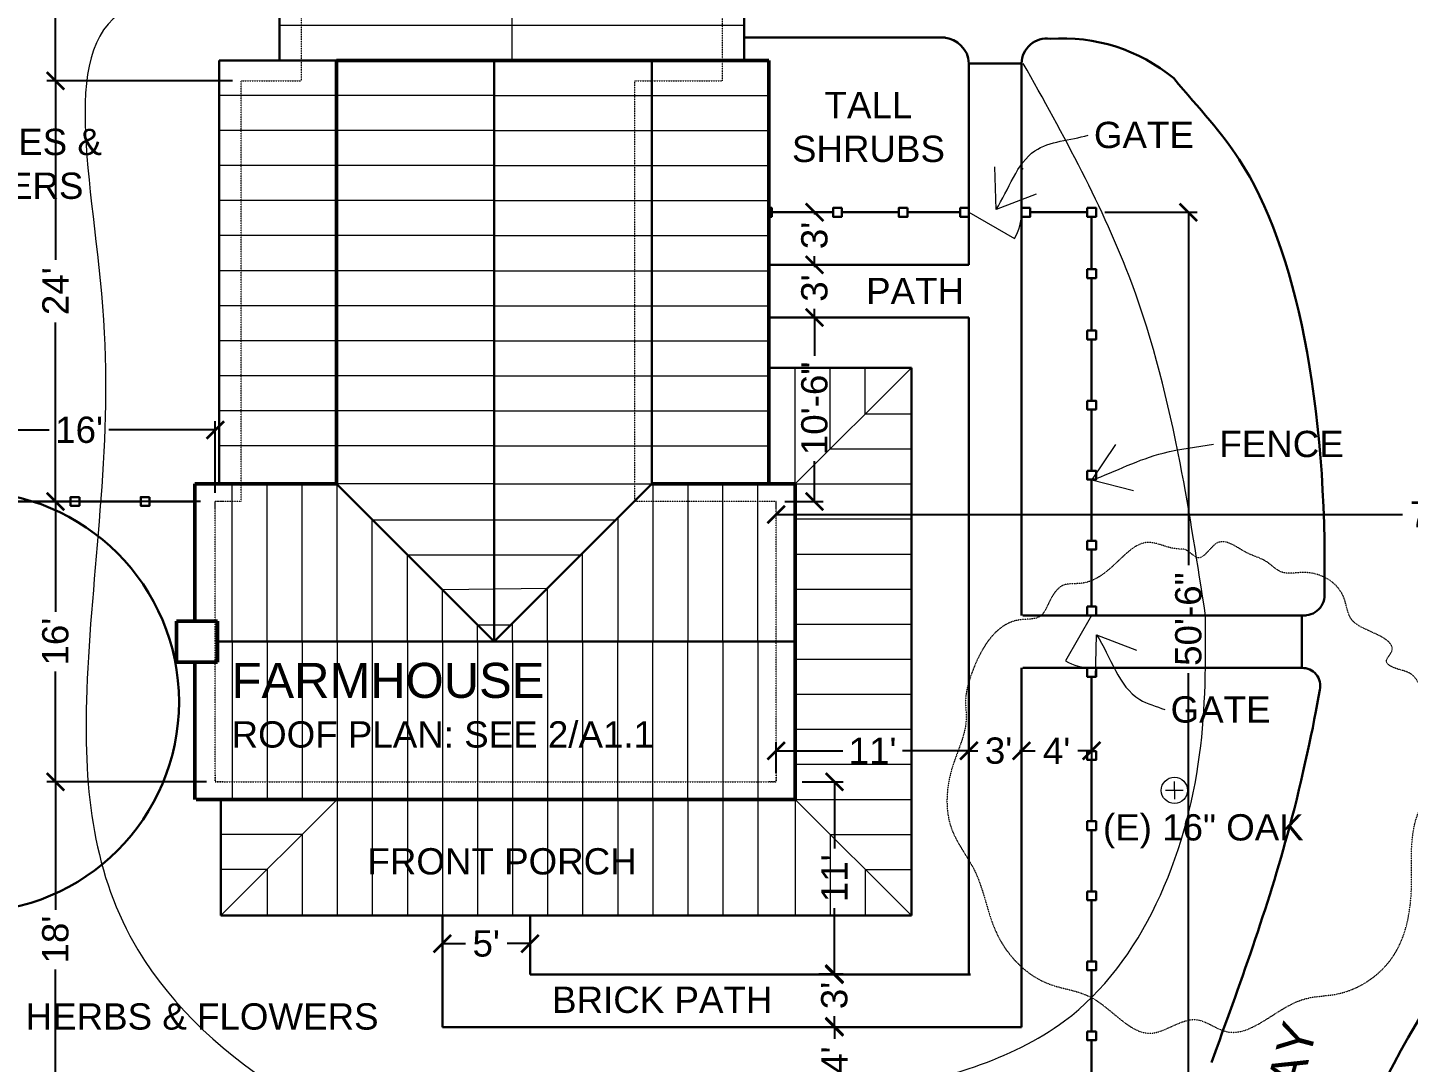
# Model space of a CAD drawing. Header units: inches. Extents: x -4969 to 16721, y 2489 to 24693.
# Drawn here: x 8599 to 9544, y 21282 to 21990 of the extents above; entities that cross this region are included whole.
import ezdxf

# ---------------------------------------------------------------- set-up
doc = ezdxf.new("R2010")
doc.units = ezdxf.units.IN
doc.header["$MEASUREMENT"] = 0
doc.linetypes.add('DASHED2', pattern=[0.375, 0.25, -0.125])
doc.linetypes.add('HIDDEN2', pattern=[0.1875, 0.125, -0.0625])
doc.layers.get('0').update_dxf_attribs({"lineweight": 5})
for name, color, linetype, lineweight in [('1', 1, 'Continuous', 9), ('2', 6, 'Continuous', 20), ('3', 3, 'Continuous', 30), ('5', 4, 'Continuous', 50), ('A-DIMSx', 7, 'Continuous', 9), ('A-TEXT', 7, 'Continuous', 20), ('A-TEXTx', 7, 'Continuous', 20), ('L-PLNT', 7, 'Continuous', 20)]:
    doc.layers.add(name, color=color, linetype=linetype, lineweight=lineweight)
doc.styles.get("Standard").update_dxf_attribs({"font": 'Arial.ttf'})
doc.dimstyles.get("Standard").update_dxf_attribs({"dimtxt": 3, "dimasz": 2, "dimexe": 0.03125, "dimexo": 0.0625, "dimgap": 0.03125, "dimtad": 0, "dimtoh": 1, "dimdec": 4, "dimlfac": 0.99985, "dimzin": 0, "dimdsep": 46, "dimlunit": 4, "dimtxsty": 'Standard', "dimblk": 'ARCHTICK', "dimblk1": 'ARCHTICK', "dimblk2": 'ARCHTICK', "dimcen": 0.09, "dimclrt": 256, "dimadec": 0, "dimazin": 0, "dimtfac": 1, "dimtdec": 4, "dimtofl": 0, "dimtmove": 0, "dimatfit": 3, "dimfxl": 1, "dimtolj": 1, "dimtzin": 0, "dimarcsym": 0})

# ---------------------------------------------------------------- blocks, each defined once
blk = doc.blocks.new('_ArchTick')
at = {"color": 0, "linetype": 'ByBlock', "lineweight": 0, "const_width": 0.15}
blk.add_lwpolyline([(-0.5, -0.5), (0.5, 0.5)], dxfattribs=at)
blk = doc.blocks.new('*D372')
at = {"layer": 'A-DIMSx', "color": 0, "lineweight": -2, "ltscale": 0.1, "transparency": 16777216}
for p, q in [((8617.09, 21665.78), (8611.95, 21665.78)), ((8617.95, 21665.78), (8617.95, 21590.21)), ((8617.95, 21473.78), (8617.95, 21549.35)), ((8721.36, 21473.78), (8611.95, 21473.78))]:
    blk.add_line(p, q, dxfattribs=at)
at = {"layer": 'Defpoints', "color": 0, "ltscale": 0.1, "transparency": 16777216}
for p in [(8623.09, 21665.78), (8617.95, 21473.78), (8727.36, 21473.78)]:
    blk.add_point(p, dxfattribs=at)
at = {"layer": 'A-DIMSx', "color": 0, "lineweight": -2, "ltscale": 0.1, "transparency": 16777216, "xscale": 12, "yscale": 12, "zscale": 12}
for p, rotation in [((8617.95, 21665.78), 90), ((8617.95, 21473.78), 270)]:
    blk.add_blockref('_ArchTick', p, dxfattribs=dict(at, rotation=rotation))
at = {"layer": 'A-DIMSx', "ltscale": 0.1, "transparency": 16777216, "insert": (8617.95, 21569.78), "char_height": 18, "attachment_point": 5, "rotation": 90}
blk.add_mtext("\\A1;16'", dxfattribs=at)
blk = doc.blocks.new('*D373')
at = {"layer": 'A-DIMSx', "color": 0, "lineweight": -2, "ltscale": 0.1, "transparency": 16777216}
for p, q in [((8780.36, 22241.78), (8611.95, 22241.78)), ((8617.95, 22241.78), (8617.95, 22119.21)), ((8617.95, 21953.78), (8617.95, 22076.35)), ((8739.11, 21953.78), (8611.95, 21953.78))]:
    blk.add_line(p, q, dxfattribs=at)
at = {"layer": 'Defpoints', "color": 0, "ltscale": 0.1, "transparency": 16777216}
for p in [(8617.95, 22241.78), (8786.36, 22241.78), (8745.11, 21953.78)]:
    blk.add_point(p, dxfattribs=at)
at = {"layer": 'A-DIMSx', "color": 0, "lineweight": -2, "ltscale": 0.1, "transparency": 16777216, "xscale": 12, "yscale": 12, "zscale": 12}
for p, rotation in [((8617.95, 22241.78), 90), ((8617.95, 21953.78), 270)]:
    blk.add_blockref('_ArchTick', p, dxfattribs=dict(at, rotation=rotation))
at = {"layer": 'A-DIMSx', "ltscale": 0.1, "transparency": 16777216, "insert": (8617.95, 22097.78), "char_height": 18, "attachment_point": 5, "rotation": 90}
blk.add_mtext("\\A1;24'", dxfattribs=at)
blk = doc.blocks.new('*D375')
at = {"layer": 'A-DIMSx', "color": 0, "lineweight": -2, "ltscale": 0.1, "transparency": 16777216}
for p, q in [((8721.36, 21473.78), (8611.95, 21473.78)), ((8617.95, 21473.78), (8617.95, 21386.21)), ((8617.95, 21257.78), (8617.95, 21345.35)), ((8619.38, 21257.78), (8623.95, 21257.78))]:
    blk.add_line(p, q, dxfattribs=at)
at = {"layer": 'Defpoints', "color": 0, "ltscale": 0.1, "transparency": 16777216}
for p in [(8617.95, 21473.78), (8727.36, 21473.78), (8613.38, 21257.78)]:
    blk.add_point(p, dxfattribs=at)
at = {"layer": 'A-DIMSx', "color": 0, "lineweight": -2, "ltscale": 0.1, "transparency": 16777216, "xscale": 12, "yscale": 12, "zscale": 12}
for p, rotation in [((8617.95, 21473.78), 90), ((8617.95, 21257.78), 270)]:
    blk.add_blockref('_ArchTick', p, dxfattribs=dict(at, rotation=rotation))
at = {"layer": 'A-DIMSx', "ltscale": 0.1, "transparency": 16777216, "insert": (8617.95, 21365.78), "char_height": 18, "attachment_point": 5, "rotation": 90}
blk.add_mtext("\\A1;18'", dxfattribs=at)
blk = doc.blocks.new('*D379')
at = {"layer": 'A-DIMSx', "color": 0, "lineweight": -2, "ltscale": 0.1, "transparency": 16777216}
for p, q in [((10011.57, 21697.37), (10011.57, 21650.82)), ((9111.36, 21656.82), (9540.27, 21656.82)), ((10011.57, 21656.82), (9582.67, 21656.82))]:
    blk.add_line(p, q, dxfattribs=at)
at = {"layer": 'Defpoints', "color": 0, "ltscale": 0.1, "transparency": 16777216}
for p in [(10011.57, 21703.37), (9111.36, 21656.82), (10011.57, 21656.82)]:
    blk.add_point(p, dxfattribs=at)
at = {"layer": 'A-DIMSx', "color": 0, "lineweight": -2, "ltscale": 0.1, "transparency": 16777216, "xscale": 12, "yscale": 12, "zscale": 12, "rotation": 180}
blk.add_blockref('_ArchTick', (9111.36, 21656.82), dxfattribs=at)
at = {"layer": 'A-DIMSx', "color": 0, "lineweight": -2, "ltscale": 0.1, "transparency": 16777216, "xscale": 12, "yscale": 12, "zscale": 12}
blk.add_blockref('_ArchTick', (10011.57, 21656.82), dxfattribs=at)
at = {"layer": 'A-DIMSx', "ltscale": 0.1, "transparency": 16777216, "insert": (9561.47, 21656.82), "char_height": 18, "attachment_point": 5}
blk.add_mtext("\\A1;75'", dxfattribs=at)
blk = doc.blocks.new('*D383')
at = {"layer": 'A-DIMSx', "color": 0, "lineweight": -2, "ltscale": 0.1, "transparency": 16777216}
for p, q in [((9129.08, 21473.78), (9157.26, 21473.78)), ((9151.26, 21473.78), (9151.26, 21428.21)), ((9151.26, 21341.78), (9151.26, 21387.35))]:
    blk.add_line(p, q, dxfattribs=at)
at = {"layer": 'Defpoints', "color": 0, "ltscale": 0.1, "transparency": 16777216}
for p in [(9123.08, 21473.78), (9151.26, 21341.78), (9151.26, 21341.78)]:
    blk.add_point(p, dxfattribs=at)
at = {"layer": 'A-DIMSx', "color": 0, "lineweight": -2, "ltscale": 0.1, "transparency": 16777216, "xscale": 12, "yscale": 12, "zscale": 12}
for p, rotation in [((9151.26, 21473.78), 90), ((9151.26, 21341.78), 270)]:
    blk.add_blockref('_ArchTick', p, dxfattribs=dict(at, rotation=rotation))
at = {"layer": 'A-DIMSx', "ltscale": 0.1, "transparency": 16777216, "insert": (9151.26, 21407.78), "char_height": 18, "attachment_point": 5, "rotation": 90}
blk.add_mtext("\\A1;11'", dxfattribs=at)
blk = doc.blocks.new('*D384')
at = {"layer": 'A-DIMSx', "color": 0, "lineweight": -2, "ltscale": 0.1, "transparency": 16777216}
for p, q in [((9140.58, 21342.37), (9157.26, 21342.37)), ((9151.26, 21342.37), (9151.26, 21341.76)), ((9151.26, 21306.37), (9151.26, 21313.21))]:
    blk.add_line(p, q, dxfattribs=at)
at = {"layer": 'Defpoints', "color": 0, "ltscale": 0.1, "transparency": 16777216}
for p in [(9134.58, 21342.37), (9151.26, 21306.37), (9151.26, 21306.37)]:
    blk.add_point(p, dxfattribs=at)
at = {"layer": 'A-DIMSx', "color": 0, "lineweight": -2, "ltscale": 0.1, "transparency": 16777216, "xscale": 12, "yscale": 12, "zscale": 12}
for p, rotation in [((9151.26, 21342.37), 90), ((9151.26, 21306.37), 270)]:
    blk.add_blockref('_ArchTick', p, dxfattribs=dict(at, rotation=rotation))
at = {"layer": 'A-DIMSx', "ltscale": 0.1, "transparency": 16777216, "insert": (9151.26, 21327.48), "char_height": 18, "attachment_point": 5, "rotation": 90}
blk.add_mtext("\\A1;3'", dxfattribs=at)
blk = doc.blocks.new('*D385')
at = {"layer": 'A-DIMSx', "color": 0, "lineweight": -2, "ltscale": 0.1, "transparency": 16777216}
for p, q in [((8882.86, 21376.2), (8882.86, 21357)), ((8942.86, 21376.2), (8942.86, 21357)), ((8882.86, 21363), (8898.58, 21363)), ((8942.86, 21363), (8927.15, 21363))]:
    blk.add_line(p, q, dxfattribs=at)
at = {"layer": 'Defpoints', "color": 0, "ltscale": 0.1, "transparency": 16777216}
for p in [(8882.86, 21382.2), (8942.86, 21382.2), (8882.86, 21363)]:
    blk.add_point(p, dxfattribs=at)
at = {"layer": 'A-DIMSx', "color": 0, "lineweight": -2, "ltscale": 0.1, "transparency": 16777216, "xscale": 12, "yscale": 12, "zscale": 12, "rotation": 180}
blk.add_blockref('_ArchTick', (8882.86, 21363), dxfattribs=at)
at = {"layer": 'A-DIMSx', "color": 0, "lineweight": -2, "ltscale": 0.1, "transparency": 16777216, "xscale": 12, "yscale": 12, "zscale": 12}
blk.add_blockref('_ArchTick', (8942.86, 21363), dxfattribs=at)
at = {"layer": 'A-DIMSx', "ltscale": 0.1, "transparency": 16777216, "insert": (8912.86, 21363), "char_height": 18, "attachment_point": 5}
blk.add_mtext("\\A1;5'", dxfattribs=at)
blk = doc.blocks.new('*D386')
at = {"layer": 'A-DIMSx', "color": 0, "lineweight": -2, "ltscale": 0.1, "transparency": 16777216}
for p, q in [((9140.58, 21305.78), (9157.26, 21305.78)), ((9151.26, 21305.78), (9151.26, 21297.87)), ((9151.26, 21257.78), (9151.26, 21268.59)), ((9140.58, 21257.78), (9157.26, 21257.78))]:
    blk.add_line(p, q, dxfattribs=at)
at = {"layer": 'Defpoints', "color": 0, "ltscale": 0.1, "transparency": 16777216}
for p in [(9134.58, 21305.78), (9134.58, 21257.78), (9151.26, 21257.78)]:
    blk.add_point(p, dxfattribs=at)
at = {"layer": 'A-DIMSx', "color": 0, "lineweight": -2, "ltscale": 0.1, "transparency": 16777216, "xscale": 12, "yscale": 12, "zscale": 12}
for p, rotation in [((9151.26, 21305.78), 90), ((9151.26, 21257.78), 270)]:
    blk.add_blockref('_ArchTick', p, dxfattribs=dict(at, rotation=rotation))
at = {"layer": 'A-DIMSx', "ltscale": 0.1, "transparency": 16777216, "insert": (9151.26, 21283.23), "char_height": 18, "attachment_point": 5, "rotation": 90}
blk.add_mtext("\\A1;4'", dxfattribs=at)
blk = doc.blocks.new('*D387')
at = {"layer": 'A-DIMSx', "color": 0, "lineweight": -2, "ltscale": 0.1, "transparency": 16777216}
for p, q in [((8535.34, 21664.67), (8535.34, 21720.74)), ((8535.34, 21714.74), (8613.71, 21714.74)), ((8727.36, 21714.74), (8654.57, 21714.74)), ((8727.36, 21671.78), (8727.36, 21720.74))]:
    blk.add_line(p, q, dxfattribs=at)
at = {"layer": 'Defpoints', "color": 0, "ltscale": 0.1, "transparency": 16777216}
for p in [(8535.34, 21714.74), (8535.34, 21658.67), (8727.36, 21665.78)]:
    blk.add_point(p, dxfattribs=at)
at = {"layer": 'A-DIMSx', "color": 0, "lineweight": -2, "ltscale": 0.1, "transparency": 16777216, "xscale": 12, "yscale": 12, "zscale": 12, "rotation": 180}
blk.add_blockref('_ArchTick', (8535.34, 21714.74), dxfattribs=at)
at = {"layer": 'A-DIMSx', "color": 0, "lineweight": -2, "ltscale": 0.1, "transparency": 16777216, "xscale": 12, "yscale": 12, "zscale": 12}
blk.add_blockref('_ArchTick', (8727.36, 21714.74), dxfattribs=at)
at = {"layer": 'A-DIMSx', "ltscale": 0.1, "transparency": 16777216, "insert": (8634.14, 21714.74), "char_height": 18, "attachment_point": 5}
blk.add_mtext("\\A1;16'", dxfattribs=at)
blk = doc.blocks.new('*D390')
at = {"layer": 'A-DIMSx', "color": 0, "lineweight": -2, "ltscale": 0.1, "transparency": 16777216}
for p, q in [((8739.11, 21953.78), (8611.95, 21953.78)), ((8617.95, 21953.78), (8617.95, 21831.21)), ((8617.95, 21665.78), (8617.95, 21788.35)), ((8717.36, 21665.78), (8611.95, 21665.78))]:
    blk.add_line(p, q, dxfattribs=at)
at = {"layer": 'Defpoints', "color": 0, "ltscale": 0.1, "transparency": 16777216}
for p in [(8617.95, 21953.78), (8745.11, 21953.78), (8723.36, 21665.78)]:
    blk.add_point(p, dxfattribs=at)
at = {"layer": 'A-DIMSx', "color": 0, "lineweight": -2, "ltscale": 0.1, "transparency": 16777216, "xscale": 12, "yscale": 12, "zscale": 12}
for p, rotation in [((8617.95, 21953.78), 90), ((8617.95, 21665.78), 270)]:
    blk.add_blockref('_ArchTick', p, dxfattribs=dict(at, rotation=rotation))
at = {"layer": 'A-DIMSx', "ltscale": 0.1, "transparency": 16777216, "insert": (8617.95, 21809.78), "char_height": 18, "attachment_point": 5, "rotation": 90}
blk.add_mtext("\\A1;24'", dxfattribs=at)
blk = doc.blocks.new('*D394')
at = {"layer": 'A-DIMSx', "color": 0, "lineweight": -2, "ltscale": 0.1, "transparency": 16777216}
for p, q in [((9137.63, 21827.78), (9137.63, 21826.18)), ((9139.15, 21827.78), (9143.63, 21827.78)), ((9137.63, 21791.78), (9137.63, 21797.63))]:
    blk.add_line(p, q, dxfattribs=at)
at = {"layer": 'Defpoints', "color": 0, "ltscale": 0.1, "transparency": 16777216}
for p in [(9133.15, 21827.78), (9137.63, 21791.78), (9137.63, 21791.78)]:
    blk.add_point(p, dxfattribs=at)
at = {"layer": 'A-DIMSx', "color": 0, "lineweight": -2, "ltscale": 0.1, "transparency": 16777216, "xscale": 12, "yscale": 12, "zscale": 12}
for p, rotation in [((9137.63, 21827.78), 90), ((9137.63, 21791.78), 270)]:
    blk.add_blockref('_ArchTick', p, dxfattribs=dict(at, rotation=rotation))
at = {"layer": 'A-DIMSx', "ltscale": 0.1, "transparency": 16777216, "insert": (9137.63, 21811.91), "char_height": 18, "attachment_point": 5, "rotation": 90}
blk.add_mtext("\\A1;3'", dxfattribs=at)
blk = doc.blocks.new('*D395')
at = {"layer": 'A-DIMSx', "color": 0, "lineweight": -2, "ltscale": 0.1, "transparency": 16777216}
for p, q in [((9243.37, 21496.8), (9243.37, 21501.04)), ((9243.37, 21495.04), (9249.36, 21495.04)), ((9279.37, 21495.04), (9277.91, 21495.04)), ((9279.37, 21496.2), (9279.37, 21489.04))]:
    blk.add_line(p, q, dxfattribs=at)
at = {"layer": 'Defpoints', "color": 0, "ltscale": 0.1, "transparency": 16777216}
for p in [(9279.37, 21502.2), (9243.37, 21490.8), (9279.37, 21495.04)]:
    blk.add_point(p, dxfattribs=at)
at = {"layer": 'A-DIMSx', "color": 0, "lineweight": -2, "ltscale": 0.1, "transparency": 16777216, "xscale": 12, "yscale": 12, "zscale": 12, "rotation": 180}
blk.add_blockref('_ArchTick', (9243.37, 21495.04), dxfattribs=at)
at = {"layer": 'A-DIMSx', "color": 0, "lineweight": -2, "ltscale": 0.1, "transparency": 16777216, "xscale": 12, "yscale": 12, "zscale": 12}
blk.add_blockref('_ArchTick', (9279.37, 21495.04), dxfattribs=at)
at = {"layer": 'A-DIMSx', "ltscale": 0.1, "transparency": 16777216, "insert": (9263.63, 21495.04), "char_height": 18, "attachment_point": 5}
blk.add_mtext("\\A1;3'", dxfattribs=at)
blk = doc.blocks.new('HOUSE roof')
at = {"layer": '1'}
for p, q in [((7370.5, 5757.75), (7052.5, 5757.75)), ((7370.5, 5733.75), (7052.5, 5733.75)), ((7370.5, 5709.75), (7052.5, 5709.75)), ((7370.5, 5685.75), (7052.5, 5685.75)), ((7370.5, 5661.75), (7052.5, 5661.75)), ((7370.5, 5637.75), (7052.5, 5637.75)), ((7370.5, 5613.75), (7052.5, 5613.75)), ((7370.5, 5589.75), (7052.5, 5589.75)), ((7370.5, 5565.75), (7052.5, 5565.75)), ((7370.5, 5541.75), (7052.5, 5541.75)), ((7370.5, 5517.75), (7052.5, 5517.75)), ((7091.5, 5469.75), (7011.25, 5469.75)), ((7091.5, 5445.75), (7011.25, 5445.75)), ((7091.5, 5421.75), (7011.25, 5421.75)), ((7091.5, 5397.75), (7011.25, 5397.75)), ((7091.5, 5373.75), (7011.25, 5373.75)), ((7091.5, 5349.75), (7011.25, 5349.75)), ((7091.5, 5325.75), (7011.25, 5325.75)), ((7091.5, 5301.75), (7011.25, 5301.75)), ((7091.5, 5277.75), (7011.25, 5277.75)), ((7405.5, 5203.75), (7405.5, 5283.33)), ((7429.5, 5227.6), (7429.5, 5283.33)), ((7453.5, 5251.6), (7453.5, 5283.33)), ((7091.5, 5253.75), (7011.25, 5253.75)), ((7453.66, 5251.76), (7485.08, 5251.76)), ((7091.5, 5229.75), (7011.25, 5229.75)), ((7429.66, 5227.76), (7485.08, 5227.76)), ((7405.5, 5203.76), (7485.08, 5203.76)), ((7405.5, 5179.75), (7485.08, 5179.75)), ((7405.5, 5155.75), (7485.08, 5155.75)), ((7405.5, 5131.75), (7485.08, 5131.75)), ((7405.5, 5107.75), (7485.08, 5107.75)), ((7405.5, 5083.75), (7485.08, 5083.75)), ((7405.5, 5059.75), (7485.08, 5059.75)), ((7405.5, 5035.75), (7485.08, 5035.75)), ((7405.5, 5011.75), (7485.08, 5011.75)), ((7092, 4987.75), (7092, 4908.17)), ((7116, 4987.75), (7116, 4908.17)), ((7140, 4987.75), (7140, 4908.17)), ((7164, 4987.75), (7164, 4908.17)), ((7188, 4987.75), (7188, 4908.17)), ((7212, 4987.75), (7212, 4908.17)), ((7236, 4987.75), (7236, 4908.17)), ((7260, 4987.75), (7260, 4908.17)), ((7284, 4987.75), (7284, 4908.17)), ((7308, 4987.75), (7308, 4908.17)), ((7332, 4987.75), (7332, 4908.17)), ((7356, 4987.75), (7356, 4908.17)), ((7380, 4987.75), (7380, 4908.17)), ((7405.5, 4987.75), (7405.5, 4908.17)), ((7405.5, 4987.75), (7485.08, 4987.75)), ((7067.84, 4963.75), (7012.27, 4963.75)), ((7068, 4963.9), (7068, 4908.17)), ((7429.5, 4963.9), (7429.5, 4908.17)), ((7429.66, 4963.75), (7485.08, 4963.75)), ((7043.84, 4939.75), (7012.27, 4939.75)), ((7044, 4939.9), (7044, 4908.17)), ((7453.5, 4939.9), (7453.5, 4908.17)), ((7453.66, 4939.75), (7485.08, 4939.75))]:
    blk.add_line(p, q, dxfattribs=at)
at = {"layer": '2'}
for p, q in [((7211.5, 5781.75), (7211.5, 5493.75)), ((7199.5, 5469.75), (7091.5, 5469.75)), ((7199.5, 5469.75), (7307.5, 5469.75)), ((7307.5, 5469.75), (7387.5, 5469.75)), ((7199.5, 5445.75), (7091.5, 5445.75)), ((7199.5, 5445.75), (7307.5, 5445.75)), ((7307.5, 5445.75), (7387.5, 5445.75)), ((7199.5, 5421.75), (7091.5, 5421.75)), ((7199.5, 5421.75), (7307.5, 5421.75)), ((7307.5, 5421.75), (7387.5, 5421.75)), ((7199.5, 5397.75), (7091.5, 5397.75)), ((7199.5, 5397.75), (7307.5, 5397.75)), ((7307.5, 5397.75), (7387.5, 5397.75)), ((7199.5, 5373.75), (7091.5, 5373.75)), ((7199.5, 5373.75), (7307.5, 5373.75)), ((7307.5, 5373.75), (7387.5, 5373.75)), ((7199.5, 5349.75), (7091.5, 5349.75)), ((7199.5, 5349.75), (7307.5, 5349.75)), ((7307.5, 5349.75), (7387.5, 5349.75)), ((7199.5, 5325.75), (7091.5, 5325.75)), ((7199.5, 5325.75), (7307.5, 5325.75)), ((7307.5, 5325.75), (7387.5, 5325.75)), ((7199.5, 5301.75), (7091.5, 5301.75)), ((7199.5, 5301.75), (7307.5, 5301.75)), ((7307.5, 5301.75), (7387.5, 5301.75)), ((7199.5, 5277.75), (7091.5, 5277.75)), ((7199.5, 5277.75), (7307.5, 5277.75)), ((7307.5, 5277.75), (7387.5, 5277.75)), ((7485.08, 5283.33), (7405.5, 5203.75)), ((7199.5, 5253.75), (7091.5, 5253.75)), ((7199.5, 5253.75), (7307.5, 5253.75)), ((7307.5, 5253.75), (7387.5, 5253.75)), ((7199.5, 5229.75), (7091.5, 5229.75)), ((7199.5, 5229.75), (7307.5, 5229.75)), ((7307.5, 5229.75), (7387.5, 5229.75)), ((7020, 5095.75), (7020, 5203.75)), ((7044, 5095.75), (7044, 5203.75)), ((7068, 5095.75), (7068, 5203.75)), ((7199.5, 5203.75), (7091.5, 5203.75)), ((7092, 5095.75), (7092, 5203.75)), ((7199.5, 5203.75), (7307.5, 5203.75)), ((7308, 5203.75), (7308, 5095.75)), ((7332, 5203.75), (7332, 5095.75)), ((7356, 5095.75), (7356, 5203.75)), ((7380, 5095.75), (7380, 5203.75)), ((7116, 5095.75), (7116, 5179.25)), ((7116, 5179.25), (7283, 5179.25)), ((7284, 5180.25), (7284, 5095.75)), ((7140, 5095.75), (7140, 5155.25)), ((7140, 5155.25), (7260, 5155.25)), ((7260, 5095.75), (7260, 5156.25)), ((7236, 5132.25), (7164, 5131.25)), ((7164, 5095.75), (7164, 5131.25)), ((7236, 5095.75), (7236, 5132.25)), ((7188, 5095.75), (7188, 5107.25)), ((7188, 5107.25), (7211, 5107.25)), ((7212, 5095.75), (7212, 5108.25)), ((7020, 5095.75), (7020, 4987.75)), ((7044, 5095.75), (7044, 4987.75)), ((7068, 5095.75), (7068, 4987.75)), ((7092, 5095.75), (7092, 4987.75)), ((7116, 5095.75), (7116, 4987.75)), ((7140, 5095.75), (7140, 4987.75)), ((7164, 5095.75), (7164, 4987.75)), ((7188, 5095.75), (7188, 4987.75)), ((7212, 5095.75), (7212, 4987.75)), ((7236, 5095.75), (7236, 4987.75)), ((7260, 5095.75), (7260, 4987.75)), ((7284, 4987.75), (7284, 5095.75)), ((7308, 4987.75), (7308, 5095.75)), ((7332, 4987.75), (7332, 5095.75)), ((7356, 5095.75), (7356, 4987.75)), ((7380, 5095.75), (7380, 4987.75)), ((7012.27, 4908.17), (7091.85, 4987.75)), ((7485.08, 4908.17), (7405.5, 4987.75))]:
    blk.add_line(p, q, dxfattribs=at)
at = {"layer": '3'}
for p, q in [((7052.5, 5493.75), (7052.5, 5781.75)), ((7052.5, 5781.75), (7370.5, 5781.75)), ((7370.5, 5781.75), (7370.5, 5493.75)), ((7091.5, 5493.75), (7011.25, 5493.75)), ((7011.25, 5493.75), (7011.25, 5203.75)), ((7199.5, 5095.75), (7199.5, 5493.75)), ((7307.5, 5493.75), (7307.5, 5203.75)), ((7485.08, 5283.33), (7387.5, 5283.33)), ((7485.08, 5283.33), (7485.08, 4908.17)), ((7091.5, 5203.75), (7199.5, 5095.75)), ((7307.5, 5203.75), (7199.5, 5095.75)), ((7010, 5095.75), (7405.5, 5095.75)), ((7012.27, 4987.75), (7012.27, 4908.17)), ((7485.08, 4908.17), (7012.27, 4908.17))]:
    blk.add_line(p, q, dxfattribs=at)
at = {"layer": '5'}
for p, q in [((7307.5, 5493.75), (7091.5, 5493.75)), ((7091.5, 5493.75), (7091.5, 5203.75)), ((7307.5, 5493.75), (7387.5, 5493.75)), ((7387.5, 5493.75), (7387.5, 5203.75)), ((6994.5, 5203.75), (7092, 5203.75)), ((6994.5, 5109.75), (6994.5, 5203.75)), ((7307.5, 5203.75), (7405.5, 5203.75)), ((7405.5, 5203.75), (7405.5, 4987.75)), ((6982, 5109.75), (6982, 5081.75)), ((7010, 5109.75), (6982, 5109.75)), ((7010, 5109.75), (7010, 5081.75)), ((6982, 5081.75), (7010, 5081.75)), ((6994.5, 5081.75), (6994.5, 4987.75)), ((6995.5, 4987.75), (7405.5, 4987.75))]:
    blk.add_line(p, q, dxfattribs=at)
blk = doc.blocks.new('*D397')
at = {"layer": 'A-DIMSx', "color": 0, "lineweight": -2, "ltscale": 0.1, "transparency": 16777216}
for p, q in [((9137.63, 21791.78), (9137.63, 21765.56)), ((9137.63, 21665.78), (9137.63, 21693.42)), ((9117.36, 21665.78), (9143.63, 21665.78))]:
    blk.add_line(p, q, dxfattribs=at)
at = {"layer": 'Defpoints', "color": 0, "ltscale": 0.1, "transparency": 16777216}
for p in [(9137.63, 21791.78), (9111.36, 21665.78), (9137.63, 21665.78)]:
    blk.add_point(p, dxfattribs=at)
at = {"layer": 'A-DIMSx', "color": 0, "lineweight": -2, "ltscale": 0.1, "transparency": 16777216, "xscale": 12, "yscale": 12, "zscale": 12}
for p, rotation in [((9137.63, 21791.78), 90), ((9137.63, 21665.78), 270)]:
    blk.add_blockref('_ArchTick', p, dxfattribs=dict(at, rotation=rotation))
at = {"layer": 'A-DIMSx', "ltscale": 0.1, "transparency": 16777216, "insert": (9137.63, 21729.49), "char_height": 18, "attachment_point": 5, "rotation": 90}
blk.add_mtext('\\A1;10\'-6"', dxfattribs=at)
blk = doc.blocks.new('*D725')
at = {"layer": 'A-DIMSx', "color": 0, "lineweight": -2, "ltscale": 0.25, "transparency": 16777216}
for p, q in [((9111.36, 21479.78), (9111.36, 21501.04)), ((9243.37, 21496.8), (9243.37, 21501.04)), ((9111.36, 21495.04), (9156.94, 21495.04)), ((9243.37, 21495.04), (9197.79, 21495.04))]:
    blk.add_line(p, q, dxfattribs=at)
at = {"layer": 'Defpoints', "color": 0, "ltscale": 0.25, "transparency": 16777216}
for p in [(9111.36, 21495.04), (9243.37, 21490.8), (9111.36, 21473.78)]:
    blk.add_point(p, dxfattribs=at)
at = {"layer": 'A-DIMSx', "color": 0, "lineweight": -2, "ltscale": 0.25, "transparency": 16777216, "xscale": 12, "yscale": 12, "zscale": 12, "rotation": 180}
blk.add_blockref('_ArchTick', (9111.36, 21495.04), dxfattribs=at)
at = {"layer": 'A-DIMSx', "color": 0, "lineweight": -2, "ltscale": 0.25, "transparency": 16777216, "xscale": 12, "yscale": 12, "zscale": 12}
blk.add_blockref('_ArchTick', (9243.37, 21495.04), dxfattribs=at)
at = {"layer": 'A-DIMSx', "ltscale": 0.25, "transparency": 16777216, "insert": (9177.37, 21495.04), "char_height": 18, "attachment_point": 5}
blk.add_mtext("\\A1;11'", dxfattribs=at)
blk = doc.blocks.new('*D726')
at = {"layer": 'A-DIMSx', "color": 0, "lineweight": -2, "ltscale": 0.25, "transparency": 16777216}
for p, q in [((9327.37, 21514.28), (9327.37, 21489.04)), ((9279.37, 21496.2), (9279.37, 21489.04)), ((9279.37, 21495.04), (9288.73, 21495.04)), ((9327.37, 21495.04), (9318.01, 21495.04))]:
    blk.add_line(p, q, dxfattribs=at)
at = {"layer": 'Defpoints', "color": 0, "ltscale": 0.25, "transparency": 16777216}
for p in [(9327.37, 21520.28), (9279.37, 21502.2), (9327.37, 21495.04)]:
    blk.add_point(p, dxfattribs=at)
at = {"layer": 'A-DIMSx', "color": 0, "lineweight": -2, "ltscale": 0.25, "transparency": 16777216, "xscale": 12, "yscale": 12, "zscale": 12, "rotation": 180}
blk.add_blockref('_ArchTick', (9279.37, 21495.04), dxfattribs=at)
at = {"layer": 'A-DIMSx', "color": 0, "lineweight": -2, "ltscale": 0.25, "transparency": 16777216, "xscale": 12, "yscale": 12, "zscale": 12}
blk.add_blockref('_ArchTick', (9327.37, 21495.04), dxfattribs=at)
at = {"layer": 'A-DIMSx', "ltscale": 0.25, "transparency": 16777216, "insert": (9303.37, 21495.04), "char_height": 18, "attachment_point": 5}
blk.add_mtext("\\A1;4'", dxfattribs=at)
blk = doc.blocks.new('*D759')
at = {"layer": 'A-DIMSx', "color": 0, "lineweight": -2, "ltscale": 0.1, "transparency": 16777216}
for p, q in [((9336.37, 21863.78), (9399.64, 21863.78)), ((9393.64, 21863.78), (9393.64, 21622.12)), ((9393.64, 21257.78), (9393.64, 21548.29)), ((9336.37, 21257.78), (9399.64, 21257.78))]:
    blk.add_line(p, q, dxfattribs=at)
at = {"layer": 'Defpoints', "color": 0, "ltscale": 0.1, "transparency": 16777216}
for p in [(9330.37, 21863.78), (9393.64, 21863.78), (9330.37, 21257.78)]:
    blk.add_point(p, dxfattribs=at)
at = {"layer": 'A-DIMSx', "color": 0, "lineweight": -2, "ltscale": 0.1, "transparency": 16777216, "xscale": 12, "yscale": 12, "zscale": 12}
for p, rotation in [((9393.64, 21863.78), 90), ((9393.64, 21257.78), 270)]:
    blk.add_blockref('_ArchTick', p, dxfattribs=dict(at, rotation=rotation))
at = {"layer": 'A-DIMSx', "ltscale": 0.1, "transparency": 16777216, "insert": (9393.64, 21585.2), "char_height": 18, "attachment_point": 5, "rotation": 90}
blk.add_mtext('\\A1;50\'-6"', dxfattribs=at)
blk = doc.blocks.new('*D760')
at = {"layer": 'A-DIMSx', "color": 0, "lineweight": -2, "ltscale": 0.1, "transparency": 16777216}
for p, q in [((9137.63, 21863.78), (9137.63, 21862.18)), ((9139.15, 21863.78), (9143.63, 21863.78)), ((9137.63, 21827.78), (9137.63, 21833.63))]:
    blk.add_line(p, q, dxfattribs=at)
at = {"layer": 'Defpoints', "color": 0, "ltscale": 0.1, "transparency": 16777216}
for p in [(9133.15, 21863.78), (9137.63, 21827.78), (9137.63, 21827.78)]:
    blk.add_point(p, dxfattribs=at)
at = {"layer": 'A-DIMSx', "color": 0, "lineweight": -2, "ltscale": 0.1, "transparency": 16777216, "xscale": 12, "yscale": 12, "zscale": 12}
for p, rotation in [((9137.63, 21863.78), 90), ((9137.63, 21827.78), 270)]:
    blk.add_blockref('_ArchTick', p, dxfattribs=dict(at, rotation=rotation))
at = {"layer": 'A-DIMSx', "ltscale": 0.1, "transparency": 16777216, "insert": (9137.63, 21847.91), "char_height": 18, "attachment_point": 5, "rotation": 90}
blk.add_mtext("\\A1;3'", dxfattribs=at)

msp = doc.modelspace()

# ---------------------------------------------------------------- linework, layer by layer
at = {"layer": '1', "linetype": 'DASHED2', "ltscale": 0.2}
for p, q in [((8727.3642382, 21473.780718), (8727.3642382, 21665.780718)), ((8745.1142382, 21665.780718), (8727.3642382, 21665.780718)), ((9111.3642382, 21665.780718), (9014.3642382, 21665.780718)), ((9111.3642382, 21473.780718), (9111.3642382, 21665.780718)), ((8727.3642382, 21473.780718), (9111.3642382, 21473.780718))]:
    msp.add_line(p, q, dxfattribs=at)
for points in [[(8786.3642382, 21953.780718), (8786.3642382, 22241.780718), (9074.3642382, 22241.780718), (9074.3642382, 21953.780718)], [(8745.1142382, 21665.780718), (8745.1142382, 21953.780718), (8786.3642382, 21953.780718)], [(9014.3642382, 21953.780718), (9014.3642382, 21665.780718)], [(9014.3642382, 21953.780718), (9074.3642382, 21953.780718)]]:
    msp.add_lwpolyline(points, dxfattribs=at)
at = {"layer": '1', "ltscale": 0.1}
for points, knots in [([(8665.464528, 22002.1055826), (8617.5455213, 21974.6355061), (8672.2904234, 21789.2385296), (8629.5104352, 21538.5410724), (8653.4625211, 21322.3117847), (8873.9964494, 21187.8459873), (9021.8423162, 21218.1788292), (9070.3604295, 21234.4518829)], [1130.5944249405, 1130.5944249405, 1130.5944249405, 1130.5944249405, 1411.3726440523, 1665.7092729773, 1869.4430925384, 2180.0826256216, 2331.3916037694, 2331.3916037694, 2331.3916037694, 2331.3916037694]), ([(9405.2938107, 21587.780718), (9399.974672, 21622.6270805), (9388.2533646, 21699.4148742), (9356.1834196, 21830.2509177), (9307.9834888, 21916.6498482), (9280.5745324, 21965.780718)], [0, 0, 0, 0, 105.8276371176, 233.2028419696, 401.1228917913, 401.1228917913, 401.1228917913, 401.1228917913]), ([(8483.4824331, 21946.4240455), (8415.9827091, 21674.6323004), (8319.9999765, 21507.7881418), (8207.3309117, 21452.0856001), (8145.4838471, 21178.8088228), (8163.3175482, 20824.5533402), (8468.9316671, 20752.3470741), (8675.7335498, 20665.2605868), (8735.475183, 20645.4777071)], [0, 0, 0, 0, 178.4559228614, 577.4070931827, 680.104435429, 773.5667602222, 1079.7849429558, 1216.8335995544, 1216.8335995544, 1216.8335995544, 1216.8335995544]), ([(9070.3604295, 21234.4518829), (9105.9922836, 21242.6436525), (9186.6798233, 21261.1937322), (9341.842281, 21300.0811489), (9406.0019863, 21457.1733966), (9405.4649423, 21556.2192739), (9405.2938107, 21587.780718)], [0, 0, 0, 0, 110.7213596222, 250.7260516874, 455.1062343252, 550.6917404138, 550.6917404138, 550.6917404138, 550.6917404138]), ([(8975.6609248, 20633.5092313), (9047.5638885, 20666.5347592), (9145.9887999, 20749.5169702), (9251.9558676, 20829.1352182), (9239.2112847, 20974.5079559), (9260.4455486, 21026.2606621), (9284.3465867, 21063.9324418), (9301.2581531, 21121.5607702), (9333.3149135, 21213.9731172), (9363.811266, 21242.6636764), (9509.3134955, 21187.1899184), (9607.4989971, 21252.7352881), (9894.1599839, 21288.697065), (9949.1751832, 21339.8858424), (9972.179421, 21389.0910216), (10039.6277332, 21453.597435), (10138.346773, 21428.0245143), (10246.8835373, 21412.9103779)], [1431.8440926005, 1431.8440926005, 1431.8440926005, 1431.8440926005, 1611.4409095944, 1758.5991933873, 1915.3805259183, 2087.4741437633, 2223.0037141139, 2377.6093508398, 2494.1233598463, 2533.0005215449, 2573.3106299006, 2701.7030756243, 2936.7314551156, 3118.6707792735, 3222.7621166876, 3315.3121675507, 3329.555416669, 3329.555416669, 3329.555416669, 3329.555416669])]:
    msp.add_open_spline(points, degree=3, knots=knots, dxfattribs=at)
msp.add_open_spline([(9280.5745324, 21893.3905526), (9280.1719974, 21893.5941114), (9279.7702331, 21893.7970879), (9279.3692342, 21893.999483)], degree=3, dxfattribs=at)
at = {"layer": '2', "ltscale": 0.25}
for p, q in [((9243.3692342, 21863.780718), (9274.5461487, 21845.780718)), ((9327.3692342, 21587.780718), (9309.3692342, 21556.6038035))]:
    msp.add_line(p, q, dxfattribs=at)
at = {"layer": '2', "linetype": 'DASHED2', "ltscale": 0.2}
for p, q in [((8727.3642382, 21660.280718), (8727.3642382, 21665.780718)), ((8732.8642382, 21665.780718), (8727.3642382, 21665.780718)), ((9111.3642382, 21665.780718), (9105.8642382, 21665.780718)), ((9111.3642382, 21660.280718), (9111.3642382, 21665.780718)), ((8727.3642382, 21479.280718), (8727.3642382, 21473.780718)), ((9111.3642382, 21473.780718), (9111.3642382, 21479.780718)), ((9111.3642382, 21479.280718), (9111.3642382, 21473.780718)), ((8732.8642382, 21473.780718), (8727.3642382, 21473.780718)), ((9111.3642382, 21473.780718), (9105.8642382, 21473.780718))]:
    msp.add_line(p, q, dxfattribs=at)
at = {"layer": '2', "ltscale": 0.25}
for centre, start, end in [((9243.3692342, 21863.780718), 330, 0), ((9327.3692342, 21587.780718), 240, 270)]:
    msp.add_arc(centre, 36, start, end, dxfattribs=at)
at = {"layer": '3', "ltscale": 0.25}
for p, q in [((9089.3642382, 21983.3732462), (9227.1085829, 21983.3732462)), ((9243.3692342, 21866.780718), (9243.3692342, 21965.780718)), ((9279.3692342, 21965.780718), (9243.3692342, 21965.780718)), ((9279.3692342, 21866.780718), (9279.3692342, 21965.780718)), ((9108.3361215, 21863.780718), (9150.3361215, 21863.780718)), ((9156.3361215, 21863.780718), (9195.3361215, 21863.780718)), ((9237.3692342, 21863.780718), (9201.3361215, 21863.780718)), ((9230.3361215, 21863.780718), (9237.3692342, 21863.780718)), ((9243.3692342, 21860.780718), (9243.3692342, 21827.780718)), ((9279.3692342, 21860.780718), (9279.3692342, 21587.780718)), ((9285.3692342, 21863.780718), (9324.3692342, 21863.780718)), ((9327.3692342, 21860.780718), (9327.3692342, 21824.780718)), ((9106.3642382, 21827.780718), (9243.3692342, 21827.780718)), ((9327.3692342, 21818.780718), (9327.3692342, 21782.780718)), ((9106.3642382, 21791.780718), (9243.3692342, 21791.780718)), ((9243.3692342, 21791.780718), (9243.3692342, 21341.780718)), ((9327.3692342, 21776.780718), (9327.3692342, 21734.780718)), ((9327.3692342, 21728.780718), (9327.3692342, 21686.780718)), ((9327.3692342, 21680.780718), (9327.3692342, 21638.780718)), ((8628.3361215, 21665.780718), (8586.3361215, 21665.780718)), ((8676.3361215, 21665.780718), (8634.3361215, 21665.780718)), ((8713.3642382, 21665.780718), (8682.3361215, 21665.780718)), ((9327.3692342, 21593.780718), (9327.3692342, 21632.780718)), ((9280.3692342, 21587.780718), (9474.290167, 21587.780718)), ((9471.3361215, 21551.780718), (9471.3361215, 21587.780718)), ((9279.3692342, 21551.780718), (9279.3692342, 21305.780718)), ((9280.3692342, 21551.780718), (9471.8851005, 21551.780718)), ((9327.3692342, 21545.780718), (9327.3692342, 21494.780718)), ((9327.3692342, 21488.780718), (9327.3692342, 21446.780718)), ((9327.3692342, 21440.780718), (9327.3692342, 21398.780718)), ((9327.3692342, 21392.780718), (9327.3692342, 21350.780718)), ((8882.8642382, 21305.780718), (8882.8642382, 21382.2020162)), ((8942.8642382, 21382.2020162), (8942.8642382, 21341.780718)), ((8942.8642382, 21341.780718), (9244.3692342, 21341.780718)), ((9327.3692342, 21344.780718), (9327.3692342, 21302.780718)), ((8882.8642382, 21305.780718), (9279.3692342, 21305.780718)), ((9327.3692342, 21260.780718), (9327.3692342, 21296.780718))]:
    msp.add_line(p, q, dxfattribs=at)
for points in [[(9106.3642382, 21866.780718), (9108.3361215, 21866.780718), (9108.3361215, 21860.780718), (9106.3642382, 21860.780718)], [(9156.3361215, 21866.780718), (9150.3361215, 21866.780718), (9150.3361215, 21860.780718), (9156.3361215, 21860.780718), (9156.3361215, 21866.780718)], [(9201.3361215, 21866.780718), (9195.3361215, 21866.780718), (9195.3361215, 21860.780718), (9201.3361215, 21860.780718), (9201.3361215, 21866.780718)], [(9243.3692342, 21866.780718), (9237.3692342, 21866.780718), (9237.3692342, 21860.780718), (9243.3692342, 21860.780718), (9243.3692342, 21866.780718)], [(9285.3692342, 21866.780718), (9279.3692342, 21866.780718), (9279.3692342, 21860.780718), (9285.3692342, 21860.780718), (9285.3692342, 21866.780718)], [(9324.3692342, 21866.780718), (9324.3692342, 21860.780718), (9330.3692342, 21860.780718), (9330.3692342, 21866.780718), (9324.3692342, 21866.780718)], [(9324.3692342, 21824.780718), (9324.3692342, 21818.780718), (9330.3692342, 21818.780718), (9330.3692342, 21824.780718), (9324.3692342, 21824.780718)], [(9324.3692342, 21782.780718), (9324.3692342, 21776.780718), (9330.3692342, 21776.780718), (9330.3692342, 21782.780718), (9324.3692342, 21782.780718)], [(9324.3692342, 21734.780718), (9324.3692342, 21728.780718), (9330.3692342, 21728.780718), (9330.3692342, 21734.780718), (9324.3692342, 21734.780718)], [(9324.3692342, 21686.780718), (9324.3692342, 21680.780718), (9330.3692342, 21680.780718), (9330.3692342, 21686.780718), (9324.3692342, 21686.780718)], [(8634.3361215, 21668.780718), (8628.3361215, 21668.780718), (8628.3361215, 21662.780718), (8634.3361215, 21662.780718), (8634.3361215, 21668.780718)], [(8682.3361215, 21668.780718), (8676.3361215, 21668.780718), (8676.3361215, 21662.780718), (8682.3361215, 21662.780718), (8682.3361215, 21668.780718)], [(9324.3692342, 21638.780718), (9324.3692342, 21632.780718), (9330.3692342, 21632.780718), (9330.3692342, 21638.780718), (9324.3692342, 21638.780718)], [(9324.3692342, 21593.780718), (9324.3692342, 21587.780718), (9330.3692342, 21587.780718), (9330.3692342, 21593.780718), (9324.3692342, 21593.780718)], [(9324.3692342, 21551.780718), (9324.3692342, 21545.780718), (9330.3692342, 21545.780718), (9330.3692342, 21551.780718), (9324.3692342, 21551.780718)], [(9324.3692342, 21494.780718), (9324.3692342, 21488.780718), (9330.3692342, 21488.780718), (9330.3692342, 21494.780718), (9324.3692342, 21494.780718)], [(9324.3692342, 21446.780718), (9324.3692342, 21440.780718), (9330.3692342, 21440.780718), (9330.3692342, 21446.780718), (9324.3692342, 21446.780718)], [(9324.3692342, 21398.780718), (9324.3692342, 21392.780718), (9330.3692342, 21392.780718), (9330.3692342, 21398.780718), (9324.3692342, 21398.780718)], [(9324.3692342, 21350.780718), (9324.3692342, 21344.780718), (9330.3692342, 21344.780718), (9330.3692342, 21350.780718), (9324.3692342, 21350.780718)], [(9324.3692342, 21302.780718), (9330.3692342, 21302.780718), (9330.3692342, 21296.780718), (9324.3692342, 21296.780718), (9324.3692342, 21302.780718)]]:
    msp.add_lwpolyline(points, dxfattribs=at)
msp.add_circle((8558.5599003, 21528.5558556), 144, dxfattribs=at)
for centre, radius, start, end in [((9224.9242347, 21964.9474586), 18.4638113, 2.5865984137, 86.3222774796), ((9296.6671419, 21965.4864373), 17.3004108, 82.2551355707, 179.025349357), ((9307.3535523, 21862.9185127), 120.0017262, 50.5869209289, 93.9923770889), ((9472.8131443, 21601.7476219), 14.0447855, 263.9633150623, 6.3104239216), ((9471.610611, 21539.569091), 12.2147116, 347.103640113, 91.2876615147), ((10221.8405816, 20912.4635244), 780.0320047, 148.0529503907, 195.8294231361)]:
    msp.add_arc(centre, radius, start, end, dxfattribs=at)
for points, knots in [([(9597.0067505, 21781.6586069), (9588.3201074, 21904.5319514), (9562.532335, 22142.1591067), (9575.3299861, 22381.3141593), (9541.7914192, 22477.3465574)], [550.3339160082, 550.3339160082, 550.3339160082, 550.3339160082, 912.2977371892, 1234.1329045813, 1234.1329045813, 1234.1329045813, 1234.1329045813]), ([(9486.7728321, 21603.2913565), (9488.8195863, 21732.4994484), (9461.254784, 21872.4220036), (9401.8230602, 21933.6590243), (9383.5434752, 21955.6304857)], [347.0778230212, 347.0778230212, 347.0778230212, 347.0778230212, 654.4311270147, 750.8732207441, 750.8732207441, 750.8732207441, 750.8732207441]), ([(9409.3847083, 21281.6711725), (9428.6499635, 21334.3946879), (9459.6672034, 21419.2800377), (9479.367904, 21511.9722975), (9483.517211, 21536.8429117)], [0, 0, 0, 0, 169.7563721545, 273.3093363629, 273.3093363629, 273.3093363629, 273.3093363629])]:
    msp.add_open_spline(points, degree=3, knots=knots, dxfattribs=at)
at = {"layer": 'L-PLNT', "ltscale": 0.1}
for p, q in [((9384.0085817, 21467.943276), (9384.0085817, 21473.943276)), ((9390.0085817, 21467.943276), (9378.0085817, 21467.943276)), ((9384.0085817, 21467.943276), (9384.0085817, 21461.943276))]:
    msp.add_line(p, q, dxfattribs=at)
msp.add_circle((9384.0085817, 21467.943276), 9, dxfattribs=at)
at = {"layer": 'L-PLNT', "linetype": 'HIDDEN2', "ltscale": 0.005}
msp.add_open_spline([(9390.2217103, 21633.045832), (9387.7722153, 21633.169093), (9379.6022034, 21633.580216), (9362.1107388, 21642.6349394), (9343.3578435, 21621.5736096), (9325.5440853, 21608.1490759), (9305.271906, 21610.4295041), (9298.4456448, 21597.5660918), (9292.4940453, 21584.2935432), (9263.9022576, 21587.6820382), (9247.329631, 21557.2309534), (9240.1129217, 21531.8125402), (9243.2259338, 21509.3779836), (9228.4022138, 21482.2951885), (9226.0767432, 21442.566098), (9252.9352714, 21409.8322166), (9257.8122856, 21366.2625093), (9291.262126, 21333.1116028), (9334.0138153, 21329.8091177), (9362.0282965, 21288.2957999), (9396.1588632, 21318.1280454), (9429.766885, 21290.3819149), (9460.3383703, 21327.5770888), (9502.5362255, 21326.6027168), (9533.0775031, 21346.5126508), (9544.9877104, 21378.4206726), (9547.7431499, 21416.770041), (9542.8502267, 21455.6787226), (9578.7535886, 21484.7849034), (9558.1132592, 21502.9925737), (9557.621297, 21524.2969728), (9550.0686136, 21549.4356616), (9535.836091, 21550.4752891), (9526.8501676, 21556.1211348), (9539.6335271, 21567.8818979), (9517.409364, 21576.6959579), (9502.4902429, 21584.5114773), (9501.1951516, 21607.4239455), (9478.413195, 21620.193816), (9457.6724454, 21614.5106517), (9446.8515294, 21626.3006959), (9431.8746463, 21629.6148982), (9413.7466638, 21645.5350741), (9401.6470355, 21620.6981649), (9393.9426716, 21632.6680356), (9390.0054436, 21633.0715355), (9389.8970375, 21633.0826454)], degree=3, knots=[0, 0, 0, 0, 7.389337939, 24.6462959619, 52.3336691463, 78.8576714233, 90.5396736919, 107.5852217564, 117.1314534926, 131.0143618161, 180.8897264884, 199.7850248523, 211.455763629, 247.0645364511, 289.2090157661, 321.3763764552, 368.8655445351, 417.0527280981, 446.6892199703, 495.616345271, 527.4055185742, 548.1632946962, 605.738693292, 629.7426929183, 674.097996099, 703.0979373572, 729.193481421, 789.4061939322, 816.5709824797, 831.1855859678, 858.1173409593, 882.9901915203, 895.3618854622, 900.7378530776, 908.4685807242, 930.7242357077, 944.3979216285, 960.8005924981, 991.4901174729, 1007.9575700763, 1019.6314547034, 1034.8149706662, 1056.2485381631, 1072.7967055423, 1084.3373814844, 1084.6641347537, 1084.6641347537, 1084.6641347537, 1084.6641347537], dxfattribs=at)

# ---------------------------------------------------------------- block references
at = {"ltscale": 0.1}
msp.add_blockref('HOUSE roof', (1718.8642382, 16474.030581), dxfattribs=at)

# ---------------------------------------------------------------- texts
at = {"layer": 'A-TEXT', "ltscale": 0.25, "char_height": 18}
for s, insert, width, attachment_point in [('TALL\\PSHRUBS ', (9174.5619296, 21922.0944148), 83.664307697, 5), ('PATH ', (9172.9433198, 21809.8819082), 83.664307697, 4), ('{(E) 16" OAK}', (9472.596589, 21439.911604), 150.364113153, 6), ('{FRONT PORCH}', (8831.5269228, 21419.2290217), 292.304719824, 4), ('{BRICK PATH }', (8957.9378045, 21324.4308408), 318.886084594, 4)]:
    msp.add_mtext(s, dxfattribs=dict(at, insert=insert, width=width, attachment_point=attachment_point))
for s, insert, attachment_point in [('{GATE}', (9328.9282803, 21916.6337847), 4), ('TALL GRASSES &\\PWILDFLOWERS ', (8543.5185454, 21896.8438845), 5), ('{FENCE}', (9414.7701214, 21705.0144465), 4), ('{GATE}', (9381.4209579, 21523.2333238), 4), ('HERBS & FLOWERS ', (8718.322893, 21312.9959105), 5)]:
    msp.add_mtext(s, dxfattribs=dict(at, insert=insert, attachment_point=attachment_point))
at = {"layer": 'A-TEXT', "ltscale": 0.5, "insert": (8738.5185502, 21555.2566342), "char_height": 18, "width": 445.003048502, "attachment_point": 1}
msp.add_mtext('{\\H1.3333x;FARMHOUSE\\P\\H0.75x;\\C152;ROOF PLAN: SEE 2/A1.1}', dxfattribs=at)
at = {"layer": 'A-TEXT', "ltscale": 0.5, "insert": (9375.1902411, 20998.1101355), "char_height": 24, "width": 437.549579225, "attachment_point": 1, "rotation": 75.0441600699}
msp.add_mtext('{GRAVEL DRIVEWAY}', dxfattribs=at)

# ---------------------------------------------------------------- dimensions: what is measured, and where the dimension line sits
at = {"layer": 'A-DIMSx', "ltscale": 0.1}
for base, p1, p2, angle, picture, middle in [((8617.9495483, 22241.780718), (8745.1142382, 21953.780718), (8786.3642382, 22241.780718), 90, '*D373', (8617.9495483, 22097.780718)), ((8617.9495483, 21953.780718), (8723.3642382, 21665.780718), (8745.1142382, 21953.780718), 90, '*D390', (8617.9495483, 21809.780718)), ((8617.9495483, 21473.780718), (8623.0866378, 21665.780718), (8727.3642382, 21473.780718), 90, '*D372', (8617.9495483, 21569.780718)), ((8617.9495483, 21473.780718), (8613.3802249, 21257.780718), (8727.3642382, 21473.780718), 90, '*D375', (8617.9495483, 21365.780718)), ((9151.256722, 21341.780718), (9123.0839552, 21473.780718), (9151.256722, 21341.780718), 90, '*D383', (9151.256722, 21407.780718)), ((8882.8642382, 21363.0031154), (8942.8642382, 21382.2020162), (8882.8642382, 21382.2020162), 180, '*D385', (8912.8642382, 21363.0031154))]:
    dim = msp.add_linear_dim(base=base, p1=p1, p2=p2, angle=angle, dimstyle='Standard', override={"dimtxt": 18, "dimasz": 12, "dimexe": 6, "dimexo": 6, "dimgap": 6, "dimlfac": -47.9928}, dxfattribs=at)
    dim.commit()
    dim.dimension.update_dxf_attribs({"geometry": picture, "text_midpoint": middle})
for base, p1, p2, angle, picture, middle in [((9137.6338316, 21827.780718), (9133.1529085, 21863.780718), (9137.6338316, 21827.780718), 90, '*D760', (9137.6338316, 21847.9052968)), ((9393.6365399, 21863.780718), (9330.3692342, 21257.780718), (9330.3692342, 21863.780718), 90, '*D759', (9393.6365399, 21585.2018438)), ((9137.6338316, 21791.780718), (9133.1529085, 21827.780718), (9137.6338316, 21791.780718), 90, '*D394', (9137.6338316, 21811.9052968)), ((9137.6338316, 21665.780718), (9137.6338316, 21791.780718), (9111.3642382, 21665.780718), 90, '*D397', (9137.6338316, 21729.4934885)), ((8535.3361215, 21714.7368826), (8727.3642382, 21665.780718), (8535.3361215, 21658.6707954), 180, '*D387', (8634.1386455, 21714.7368826)), ((9279.3692342, 21495.0432286), (9243.3692342, 21490.8025059), (9279.3692342, 21502.1996147), 180, '*D395', (9263.6317586, 21495.0432286)), ((9151.256722, 21306.3683672), (9134.5839772, 21342.3683672), (9151.256722, 21306.3683672), 90, '*D384', (9151.256722, 21327.4805816)), ((9151.256722, 21257.780718), (9134.5839772, 21305.780718), (9134.5839772, 21257.780718), 90, '*D386', (9151.256722, 21283.2294641))]:
    dim = msp.add_linear_dim(base=base, p1=p1, p2=p2, angle=angle, dimstyle='Standard', override={"dimtxt": 18, "dimasz": 12, "dimexe": 6, "dimexo": 6, "dimgap": 6, "dimlfac": -47.9928}, dxfattribs=at)
    dim.commit()
    dim.dimension.update_dxf_attribs({"geometry": picture, "text_midpoint": middle, "dimtype": 160})
dim = msp.add_linear_dim(base=(10011.567467, 21656.8197017), p1=(9111.3642382, 21656.8197017), p2=(10011.567467, 21703.3732462), angle=180, text="75'", dimstyle='Standard', override={"dimtxt": 18, "dimasz": 12, "dimexe": 6, "dimexo": 6, "dimgap": 6, "dimlfac": -47.9928}, dxfattribs=at)
dim.commit()
dim.dimension.update_dxf_attribs({"geometry": '*D379', "text_midpoint": (9561.4658526, 21656.8197017)})
at = {"layer": 'A-DIMSx', "ltscale": 0.25}
for base, p1, p2, picture, middle in [((9327.3692342, 21495.0432286), (9279.3692342, 21502.1996147), (9327.3692342, 21520.280718), '*D726', (9303.3692342, 21495.0432286)), ((9111.3642382, 21495.0432286), (9243.3692342, 21490.8025059), (9111.3642382, 21473.780718), '*D725', (9177.3667362, 21495.0432286))]:
    dim = msp.add_linear_dim(base=base, p1=p1, p2=p2, angle=180, dimstyle='Standard', override={"dimtxt": 18, "dimasz": 12, "dimexe": 6, "dimexo": 6, "dimgap": 6, "dimlfac": -47.9928, "dimtmove": 1}, dxfattribs=at)
    dim.commit()
    dim.dimension.update_dxf_attribs({"geometry": picture, "text_midpoint": middle})

# ---------------------------------------------------------------- leaders
at = {"layer": 'A-TEXTx', "path_type": 1, "annotation_type": 0, "has_hookline": 1, "hookline_direction": 0}
for points, text_width in [([(9261.8939778, 21865.6085177), (9288.5681963, 21905.9143616), (9324.9282803, 21916.6337847)], 65.7748977), ([(9327.5168448, 21680.260578), (9376.4204983, 21698.94095), (9410.7701214, 21705.0144465)], 81.8103683), ([(9330.6963365, 21574.4540793), (9360.3154863, 21530.1650297), (9377.4209579, 21523.2333238)], 65.7748977)]:
    msp.add_leader(points, dimstyle='Standard', override={"dimasz": 24, "dimgap": 4, "dimldrblk": 'Open90', "dimlwd": -1}, dxfattribs=dict(at, text_width=text_width))

doc.saveas('drawing.dxf')
